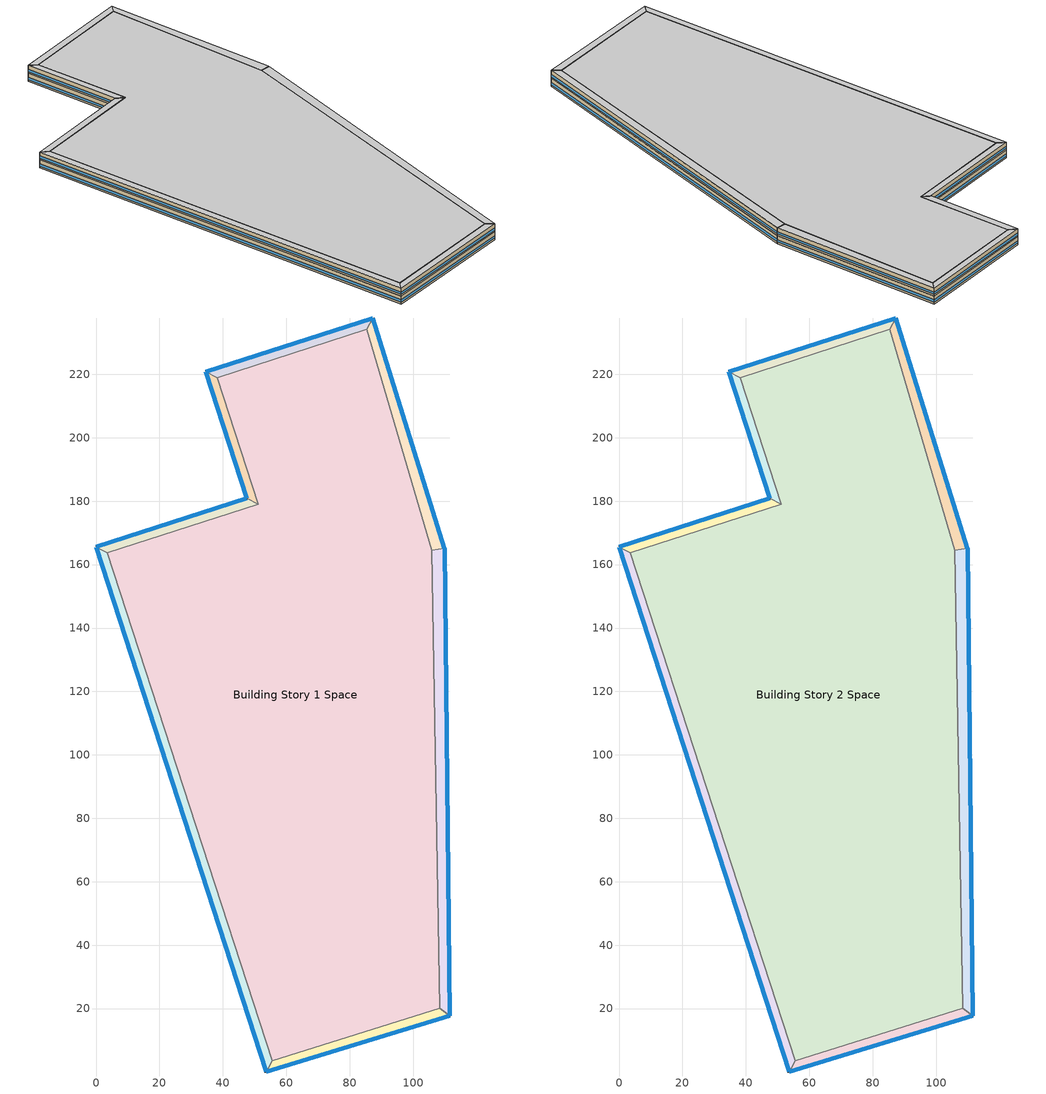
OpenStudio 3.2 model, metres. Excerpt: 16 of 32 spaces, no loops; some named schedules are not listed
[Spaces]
Building Story 1 Space
 floor ground: 105.93,164.49 108.38,20.09 55.57,3.55 3.56,163.73 51.15,179.06 38.19,218.99 85.39,234.21 z0
 wall adiabatic (Typical Interior Wall): 108.38,20.09 105.93,164.49 85.39,234.21 38.19,218.99 51.15,179.06 3.56,163.73 55.57,3.55 108.38,20.09 z0:3.6
 ceiling adiabatic (Typical Interior Floor): 85.39,234.21 38.19,218.99 51.15,179.06 3.56,163.73 55.57,3.55 108.38,20.09 105.93,164.49 z3.6
Building Story 1 Space 1
 floor ground: 109.88,165.12 111.61,17.73 108.38,20.09 105.93,164.49 z0
 wall outside: 111.61,17.73 109.88,165.12 z0:3.6
 wall adiabatic (Typical Interior Wall): 109.88,165.12 105.93,164.49 108.38,20.09 111.61,17.73 z0:3.6
 window: 111.61,17.76 109.88,165.09 z0.76:1.84
 ceiling adiabatic (Typical Interior Ceiling): 105.93,164.49 108.38,20.09 111.61,17.73 109.88,165.12 z3.6
Building Story 1 Space 2
 floor ground: 111.61,17.73 53.73,0 55.57,3.55 108.38,20.09 z0
 wall outside: 53.73,0 111.61,17.73 z0:3.6
 wall adiabatic (Typical Interior Wall): 111.61,17.73 108.38,20.09 55.57,3.55 53.73,0 z0:3.6
 window: 53.75,0.01 111.58,17.72 z0.76:1.84
 ceiling adiabatic (Typical Interior Ceiling): 108.38,20.09 55.57,3.55 53.73,0 111.61,17.73 z3.6
Building Story 1 Space 3
 floor ground: 53.73,0 0,165.55 3.56,163.73 55.57,3.55 z0
 wall outside: 0,165.55 53.73,0 z0:3.6
 wall adiabatic (Typical Interior Wall): 53.73,0 55.57,3.55 3.56,163.73 0,165.55 z0:3.6
 window: 0.01,165.52 53.72,0.02 z0.76:1.84
 ceiling adiabatic (Typical Interior Ceiling): 55.57,3.55 3.56,163.73 0,165.55 53.73,0 z3.6
Building Story 1 Space 4
 floor ground: 0,165.55 47.59,180.88 51.15,179.06 3.56,163.73 z0
 wall outside: 47.59,180.88 0,165.55 z0:3.6
 wall adiabatic (Typical Interior Wall): 0,165.55 3.56,163.73 51.15,179.06 47.59,180.88 z0:3.6
 window: 47.56,180.87 0.02,165.55 z0.76:1.84
 ceiling adiabatic (Typical Interior Ceiling): 3.56,163.73 51.15,179.06 47.59,180.88 0,165.55 z3.6
Building Story 1 Space 5
 floor ground: 47.59,180.88 34.63,220.81 38.19,218.99 51.15,179.06 z0
 wall outside: 34.63,220.81 47.59,180.88 z0:3.6
 wall adiabatic (Typical Interior Wall): 47.59,180.88 51.15,179.06 38.19,218.99 34.63,220.81 z0:3.6
 window: 34.64,220.79 47.58,180.9 z0.76:1.84
 ceiling adiabatic (Typical Interior Ceiling): 51.15,179.06 38.19,218.99 34.63,220.81 47.59,180.88 z3.6
Building Story 1 Space 6
 floor ground: 34.63,220.81 87.23,237.76 85.39,234.21 38.19,218.99 z0
 wall outside: 87.23,237.76 34.63,220.81 z0:3.6
 wall adiabatic (Typical Interior Wall): 34.63,220.81 38.19,218.99 85.39,234.21 87.23,237.76 z0:3.6
 window: 87.2,237.75 34.65,220.82 z0.76:1.84
 ceiling adiabatic (Typical Interior Ceiling): 38.19,218.99 85.39,234.21 87.23,237.76 34.63,220.81 z3.6
Building Story 1 Space 7
 floor ground: 87.23,237.76 109.88,165.12 105.93,164.49 85.39,234.21 z0
 wall outside: 109.88,165.12 87.23,237.76 z0:3.6
 wall adiabatic (Typical Interior Wall): 87.23,237.76 85.39,234.21 105.93,164.49 109.88,165.12 z0:3.6
 window: 109.87,165.14 87.24,237.73 z0.76:1.84
 ceiling adiabatic (Typical Interior Ceiling): 85.39,234.21 105.93,164.49 109.88,165.12 87.23,237.76 z3.6
Building Story 2 Space
 floor adiabatic (Typical Interior Floor): 105.93,164.49 108.38,20.09 55.57,3.55 3.56,163.73 51.15,179.06 38.19,218.99 85.39,234.21 z3.6
 wall adiabatic (Typical Interior Wall): 108.38,20.09 105.93,164.49 85.39,234.21 38.19,218.99 51.15,179.06 3.56,163.73 55.57,3.55 108.38,20.09 z3.6:7.2
 ceiling adiabatic (Typical Interior Floor): 85.39,234.21 38.19,218.99 51.15,179.06 3.56,163.73 55.57,3.55 108.38,20.09 105.93,164.49 z7.2
Building Story 2 Space 1
 floor adiabatic (Typical Interior Ceiling): 109.88,165.12 111.61,17.73 108.38,20.09 105.93,164.49 z3.6
 wall outside: 111.61,17.73 109.88,165.12 z3.6:7.2
 wall adiabatic (Typical Interior Wall): 109.88,165.12 105.93,164.49 108.38,20.09 111.61,17.73 z3.6:7.2
 window: 111.61,17.76 109.88,165.09 z4.36:5.44
 ceiling adiabatic (Typical Interior Floor): 105.93,164.49 108.38,20.09 111.61,17.73 109.88,165.12 z7.2
Building Story 2 Space 2
 floor adiabatic (Typical Interior Ceiling): 111.61,17.73 53.73,0 55.57,3.55 108.38,20.09 z3.6
 wall outside: 53.73,0 111.61,17.73 z3.6:7.2
 wall adiabatic (Typical Interior Wall): 111.61,17.73 108.38,20.09 55.57,3.55 53.73,0 z3.6:7.2
 window: 53.75,0.01 111.58,17.72 z4.36:5.44
 ceiling adiabatic (Typical Interior Floor): 108.38,20.09 55.57,3.55 53.73,0 111.61,17.73 z7.2
Building Story 2 Space 3
 floor adiabatic (Typical Interior Ceiling): 53.73,0 0,165.55 3.56,163.73 55.57,3.55 z3.6
 wall outside: 0,165.55 53.73,0 z3.6:7.2
 wall adiabatic (Typical Interior Wall): 53.73,0 55.57,3.55 3.56,163.73 0,165.55 z3.6:7.2
 window: 0.01,165.52 53.72,0.02 z4.36:5.44
 ceiling adiabatic (Typical Interior Floor): 55.57,3.55 3.56,163.73 0,165.55 53.73,0 z7.2
Building Story 2 Space 4
 floor adiabatic (Typical Interior Ceiling): 0,165.55 47.59,180.88 51.15,179.06 3.56,163.73 z3.6
 wall outside: 47.59,180.88 0,165.55 z3.6:7.2
 wall adiabatic (Typical Interior Wall): 0,165.55 3.56,163.73 51.15,179.06 47.59,180.88 z3.6:7.2
 window: 47.56,180.87 0.02,165.55 z4.36:5.44
 ceiling adiabatic (Typical Interior Floor): 3.56,163.73 51.15,179.06 47.59,180.88 0,165.55 z7.2
Building Story 2 Space 5
 floor adiabatic (Typical Interior Ceiling): 47.59,180.88 34.63,220.81 38.19,218.99 51.15,179.06 z3.6
 wall outside: 34.63,220.81 47.59,180.88 z3.6:7.2
 wall adiabatic (Typical Interior Wall): 47.59,180.88 51.15,179.06 38.19,218.99 34.63,220.81 z3.6:7.2
 window: 34.64,220.79 47.58,180.9 z4.36:5.44
 ceiling adiabatic (Typical Interior Floor): 51.15,179.06 38.19,218.99 34.63,220.81 47.59,180.88 z7.2
Building Story 2 Space 6
 floor adiabatic (Typical Interior Ceiling): 34.63,220.81 87.23,237.76 85.39,234.21 38.19,218.99 z3.6
 wall outside: 87.23,237.76 34.63,220.81 z3.6:7.2
 wall adiabatic (Typical Interior Wall): 34.63,220.81 38.19,218.99 85.39,234.21 87.23,237.76 z3.6:7.2
 window: 87.2,237.75 34.65,220.82 z4.36:5.44
 ceiling adiabatic (Typical Interior Floor): 38.19,218.99 85.39,234.21 87.23,237.76 34.63,220.81 z7.2
Building Story 2 Space 7
 floor adiabatic (Typical Interior Ceiling): 87.23,237.76 109.88,165.12 105.93,164.49 85.39,234.21 z3.6
 wall outside: 109.88,165.12 87.23,237.76 z3.6:7.2
 wall adiabatic (Typical Interior Wall): 87.23,237.76 85.39,234.21 105.93,164.49 109.88,165.12 z3.6:7.2
 window: 109.87,165.14 87.24,237.73 z4.36:5.44
 ceiling adiabatic (Typical Interior Ceiling): 85.39,234.21 105.93,164.49 109.88,165.12 87.23,237.76 z7.2
[Site]
Buffalo Niagara Intl Ap_NY_USA: Latitude {deg}=42.8132; Longitude {deg}=-78.8479; Time Zone {hr}=-5; Elevation {m}=215; Terrain=City
[Site:WaterMainsTemperature]
Calculation Method=Correlation; Annual Average Outdoor Air Temperature {C}=8.96667; Maximum Difference In Monthly Average Outdoor Air Temperatures {deltaC}=26.2
[SizingPeriod:DesignDay] Barometric Pressure {Pa}=98769; Sky Clearness=0; Rain Indicator=0; Snow Indicator=0; Day of Month=21; Daylight Saving Time Indicator=0; Humidity Indicating Type=Wetbulb; Dry-Bulb Temperature Range Modifier Type=DefaultMultipliers
Name | Maximum Dry-Bulb Temperature {C} | Daily Dry-Bulb Temperature Range {deltaC} | Humidity Indicating Conditions at Maximum Dry-Bulb | Wind Speed {m/s} | Wind Direction {deg} | Month | Day Type | Solar Model Indicator | ASHRAE Taub | ASHRAE Taud
Buffalo Niagara Intl Ap Ann Clg .4% Condns DB=>MWB 1 | 30.3 | 9.3 | 21.8 | 5.7 | 240 | 7 | SummerDesignDay | ASHRAETau | 0.462 | 2.001
Buffalo Niagara Intl Ap Ann Clg .4% Condns WB=>MDB 1 | 27.8 | 9.3 | 23.8 | 5.7 | 240 | 7 | SummerDesignDay | ASHRAETau | 0.462 | 2.001
Buffalo Niagara Intl Ap Ann Htg 99.6% Condns DB 1 | -16.3 | 0 | -16.3 | 5.1 | 270 | 1 | WinterDesignDay | ASHRAEClearSky
[ClimateZones]
Climate Zone Institution Name 1=ASHRAE; Climate Zone Document Name 1=ANSI/ASHRAE Standard 169; Climate Zone Document Year 1=2006; Climate Zone Value 1=6A
[Site:GroundTemperature:FCfactorMethod]
January Ground Temperature {C}=7.4; February Ground Temperature {C}=-0; March Ground Temperature {C}=-7.6; April Ground Temperature {C}=-12.6; May Ground Temperature {C}=-7.7; June Ground Temperature {C}=0.3; July Ground Temperature {C}=7; August Ground Temperature {C}=14.2; September Ground Temperature {C}=19.2; October Ground Temperature {C}=20.9; November Ground Temperature {C}=20; December Ground Temperature {C}=15.4
[Building]
Mixed_use 1: Nominal Floor to Floor Height {m}=3.6; Default Construction Set=Res 90.1-2013 - Office - ASHRAE 169-2013-6A; Standards Number of Stories=4; Standards Number of Above Ground Stories=4; Standards Building Type=Office
[DefaultConstructionSet]
Res 90.1-2013 - Office - ASHRAE 169-2013-6A: Default Exterior Surface Constructions=Default Surface Constructions 1; Default Interior Surface Constructions=Default Surface Constructions 2; Default Ground Contact Surface Constructions=Default Surface Constructions 3; Default Exterior SubSurface Constructions=Default Sub Surface Constructions 1; Default Interior SubSurface Constructions=Default Sub Surface Constructions 2; Interior Partition Construction=Typical Interior Partition
[DefaultSurfaceConstructions]
Name | Floor Construction | Wall Construction | Roof Ceiling Construction
Default Surface Constructions 1 | Typical Insulated Exterior Mass Floor R-19.61 | Typical Insulated Exterior Mass Wall R-12.5 | Typical IEAD Roof R-31.25
Default Surface Constructions 2 | Typical Interior Floor | Typical Interior Wall | Typical Interior Ceiling
Default Surface Constructions 3 | Typical Insulated Carpeted 8in Slab Floor | Typical Insulated Basement Mass Wall
[Construction]
Typical Insulated Exterior Mass Floor R-19.61: Typical Insulation R-17.04, 4 in. Normalweight Concrete Floor, Typical Carpet Pad
Typical Insulated Exterior Mass Wall R-12.5: 1IN Stucco, 8IN CONCRETE HW RefBldg, Typical Insulation R-10.11, 1/2IN Gypsum
Typical IEAD Roof R-31.25: Roof Membrane, Typical Insulation R-30.13, Metal Roof Surface
Typical Interior Floor: 100mm Normalweight concrete floor, CP02 CARPET PAD
Typical Interior Wall: G01 13mm gypsum board, G01 13mm gypsum board
Typical Interior Ceiling: CP02 CARPET PAD, 100mm Normalweight concrete floor
Typical Insulated Carpeted 8in Slab Floor: 8 in. Normalweight Concrete Floor, Typical Carpet Pad
Typical Insulated Basement Mass Wall: 8 in. Concrete Block Basement Wall
U 0.48 SHGC 0.40 Dbl Ref-D Clr 6mm/13mm: REF D CLEAR 6MM, AIR 13MM, CLEAR 6MM
Typical Insulated Metal Door R-2.0: F08 Metal surface, Typical Insulation R-1.15
U 0.44 SHGC 0.26 Dbl Ref-B-H Clr 6mm/13mm Air: REF B CLEAR HI 6MM, AIR 13MM, CLEAR 6MM
Typical Overhead Door R-2.0: Typical Insulation R-1.15 1
Window_U_0.50_SHGC_0.40_Skylight_Frame_Width_0.430_in: Glass_2052_LayerAvg, Gap_1_W_0_0038, Glass_2027F_LayerAvg
Typical Interior Window: Clear 3mm
Typical Interior Door; Typical Interior Partition: G05 25mm wood
[Material:NoMass] Roughness=Smooth; Thermal Absorptance=0.9; Solar Absorptance=0.7
Name | Thermal Resistance {m2-K/W} | Visible Absorptance
Typical Insulation R-17.04 | 3.00072 | 0.7
Typical Carpet Pad; CP02 CARPET PAD | 0.21648 | 0.8
Typical Insulation R-10.11 | 1.78074 | 0.7
Typical Insulation R-30.13 | 5.30668 | 0.7
Typical Insulation R-1.15 | 0.202509 | 0.7
Typical Insulation R-1.15 1 | 0.202527 | 0.7
[Material] Thermal Absorptance=0.9
Name | Roughness | Thickness {m} | Conductivity {W/m-K} | Density {kg/m3} | Specific Heat {J/kg-K} | Solar Absorptance | Visible Absorptance
4 in. Normalweight Concrete Floor | MediumRough | 0.1016 | 2.31 | 2322 | 832 | 0.7 | 0.7
1IN Stucco | Smooth | 0.0253 | 0.6918 | 1858 | 837 | 0.7 | 0.92
8IN CONCRETE HW RefBldg | Rough | 0.2032 | 1.311 | 2240 | 836.8 | 0.7 | 0.7
1/2IN Gypsum | Smooth | 0.0127 | 0.16 | 784.9 | 830 | 0.4 | 0.4
Roof Membrane | VeryRough | 0.0095 | 0.16 | 1121.29 | 1460 | 0.7 | 0.7
Metal Roof Surface; F08 Metal surface | Smooth | 0.0008 | 45.28 | 7824 | 500 | 0.7 | 0.7
100mm Normalweight concrete floor | MediumRough | 0.1016 | 2.31045 | 2322 | 832.557 | 0.7 | 0.7
G01 13mm gypsum board | Smooth | 0.0127 | 0.160031 | 800.001 | 1090.73 | 0.7 | 0.5
8 in. Normalweight Concrete Floor | MediumRough | 0.2032 | 2.31 | 2322 | 832 | 0.7 | 0.7
8 in. Concrete Block Basement Wall | MediumRough | 0.2032 | 1.326 | 1842 | 912 | 0.7 | 0.7
G05 25mm wood | MediumSmooth | 0.0254 | 0.15 | 608 | 1630 | 0.5 | 0.5
[DefaultSubSurfaceConstructions]
Name | Fixed Window Construction | Operable Window Construction | Door Construction | Glass Door Construction | Overhead Door Construction | Skylight Construction | Tubular Daylight Dome Construction | Tubular Daylight Diffuser Construction
Default Sub Surface Constructions 1 | U 0.48 SHGC 0.40 Dbl Ref-D Clr 6mm/13mm | U 0.48 SHGC 0.40 Dbl Ref-D Clr 6mm/13mm | Typical Insulated Metal Door R-2.0 | U 0.44 SHGC 0.26 Dbl Ref-B-H Clr 6mm/13mm Air | Typical Overhead Door R-2.0 | Window_U_0.50_SHGC_0.40_Skylight_Frame_Width_0.430_in | Typical Interior Window | Typical Interior Window
Default Sub Surface Constructions 2 | Typical Interior Window | Typical Interior Window | Typical Interior Door
[WindowMaterial:Glazing] Optical Data Type=SpectralAverage; Infrared Transmittance at Normal Incidence=0; Dirt Correction Factor for Solar and Visible Transmittance=1; Solar Diffusing=No
Name | Thickness {m} | Solar Transmittance at Normal Incidence | Front Side Solar Reflectance at Normal Incidence | Back Side Solar Reflectance at Normal Incidence | Visible Transmittance at Normal Incidence | Front Side Visible Reflectance at Normal Incidence | Back Side Visible Reflectance at Normal Incidence | Front Side Infrared Hemispherical Emissivity | Back Side Infrared Hemispherical Emissivity | Conductivity {W/m-K}
REF D CLEAR 6MM | 0.006 | 0.429 | 0.308 | 0.379 | 0.334 | 0.453 | 0.505 | 0.84 | 0.82 | 0.9
CLEAR 6MM | 0.006 | 0.775 | 0.071 | 0.071 | 0.881 | 0.08 | 0.08 | 0.84 | 0.84 | 0.9
REF B CLEAR HI 6MM | 0.006 | 0.24 | 0.16 | 0.32 | 0.3 | 0.16 | 0.29 | 0.84 | 0.6 | 0.9
Glass_2052_LayerAvg | 0.00837 | 0.507767 | 0.054228 | 0.0544931 | 0.586833 | 0.05805 | 0.058397 | 0.84 | 0.84 | 1
Glass_2027F_LayerAvg | 0.004 | 0.369744 | 0.470069 | 0.340935 | 0.765222 | 0.0546 | 0.073741 | 0.03675 | 0.84 | 1
Clear 3mm | 0.003 | 0.837 | 0.075 | 0.075 | 0.898 | 0.081 | 0.081 | 0.84 | 0.84 | 0.9
[WindowMaterial:Gas] Gas Type=Air
Name | Thickness {m}
AIR 13MM | 0.0127
Gap_1_W_0_0038 | 0.0038
[Exterior:Lights] Control Option=AstronomicalClock
Name | Exterior Lights Definition | Schedule | Multiplier
Parking Areas and Drives | Parking Areas and Drives Def (W/ft^2) | Schedule Ruleset 2 | 1.76885e+06
Building Facades | Building Facades Def (W/ft^2) | Schedule Ruleset 1 | 17703.4
Main Entries | Main Entries Def (W/ft) | Schedule Ruleset 2 | 75.2184
Other Doors | Other Doors Def (W/ft) | Schedule Ruleset 2 | 225.6552
[InternalMass] Internal Mass Definition=Internal Mass Definition 3; Multiplier=1
Name | Space or SpaceType
Building Story 2 Space 7 Mass | Building Story 2 Space 7
Building Story 2 Space 6 Mass | Building Story 2 Space 6
Building Story 1 Space 7 Mass | Building Story 1 Space 7
Building Story 2 Space 4 Mass | Building Story 2 Space 4
Building Story 1 Space 5 Mass | Building Story 1 Space 5
Building Story 2 Space 3 Mass | Building Story 2 Space 3
Building Story 2 Space 1 Mass | Building Story 2 Space 1
Building Story 1 Space 1 Mass | Building Story 1 Space 1
Building Story 1 Space 6 Mass | Building Story 1 Space 6
Building Story 2 Space 2 Mass | Building Story 2 Space 2
Building Story 1 Space 2 Mass | Building Story 1 Space 2
Building Story 1 Space 4 Mass | Building Story 1 Space 4
Building Story 2 Space 5 Mass | Building Story 2 Space 5
Building Story 1 Space 3 Mass | Building Story 1 Space 3
Building Story 2 Space Mass | Building Story 2 Space
Building Story 1 Space Mass | Building Story 1 Space
[Space]
Name | Space Type | Building Story | Thermal Zone
Building Story 1 Space | Story Ground Blended Space Type | Building Story 1 | Building Story 1 ThermalZone
Building Story 1 Space 1 | Story Ground Blended Space Type | Building Story 1 | Building Story 1 ThermalZone 1
Building Story 1 Space 2 | Story Ground Blended Space Type | Building Story 1 | Building Story 1 ThermalZone 2
Building Story 1 Space 3 | Story Ground Blended Space Type | Building Story 1 | Building Story 1 ThermalZone 3
Building Story 1 Space 4 | Story Ground Blended Space Type | Building Story 1 | Building Story 1 ThermalZone 4
Building Story 1 Space 5 | Story Ground Blended Space Type | Building Story 1 | Building Story 1 ThermalZone 5
Building Story 1 Space 6 | Story Ground Blended Space Type | Building Story 1 | Building Story 1 ThermalZone 6
Building Story 1 Space 7 | Story Ground Blended Space Type | Building Story 1 | Building Story 1 ThermalZone 7
Building Story 2 Space | Story Mid Blended Space Type | Building Story 2 | Building Story 2 ThermalZone
Building Story 2 Space 1 | Story Mid Blended Space Type | Building Story 2 | Building Story 2 ThermalZone 1
Building Story 2 Space 2 | Story Mid Blended Space Type | Building Story 2 | Building Story 2 ThermalZone 2
Building Story 2 Space 3 | Story Mid Blended Space Type | Building Story 2 | Building Story 2 ThermalZone 3
Building Story 2 Space 4 | Story Mid Blended Space Type | Building Story 2 | Building Story 2 ThermalZone 4
Building Story 2 Space 5 | Story Mid Blended Space Type | Building Story 2 | Building Story 2 ThermalZone 5
Building Story 2 Space 6 | Story Mid Blended Space Type | Building Story 2 | Building Story 2 ThermalZone 6
Building Story 2 Space 7 | Story Mid Blended Space Type | Building Story 2 | Building Story 2 ThermalZone 7
[BuildingStory] Nominal Floor to Floor Height {m}=3.6
Name | Nominal Z Coordinate {m}
Building Story 1 | 3.6
Building Story 2 | 7.2
[ThermalZone] Use Ideal Air Loads=No
Name | Thermostat | Primary Daylighting Control | Fraction of Zone Controlled by Primary Daylighting Control | Secondary Daylighting Control | Fraction of Zone Controlled by Secondary Daylighting Control
Building Story 1 ThermalZone | Story Ground Blended Space Type Thermostat
Building Story 1 ThermalZone 1 | Story Ground Blended Space Type Thermostat 1 | Building Story 1 Space 1 Daylt Sensor 1 | 0.352 | Building Story 1 Space 1 Daylt Sensor 2 | 0.15
Building Story 1 ThermalZone 2 | Story Ground Blended Space Type Thermostat 2 | Building Story 1 Space 2 Daylt Sensor 1 | 0.421 | Building Story 1 Space 2 Daylt Sensor 2 | 0.122
Building Story 1 ThermalZone 3 | Story Ground Blended Space Type Thermostat 3 | Building Story 1 Space 3 Daylt Sensor 1 | 0.444 | Building Story 1 Space 3 Daylt Sensor 2 | 0.111
Building Story 1 ThermalZone 4 | Story Ground Blended Space Type Thermostat 4 | Building Story 1 Space 4 Daylt Sensor 1 | 0.441 | Building Story 1 Space 4 Daylt Sensor 2 | 0.108
Building Story 1 ThermalZone 5 | Story Ground Blended Space Type Thermostat 5 | Building Story 1 Space 5 Daylt Sensor 1 | 0.441 | Building Story 1 Space 5 Daylt Sensor 2 | 0.107
Building Story 1 ThermalZone 6 | Story Ground Blended Space Type Thermostat 6 | Building Story 1 Space 6 Daylt Sensor 1 | 0.453 | Building Story 1 Space 6 Daylt Sensor 2 | 0.107
Building Story 1 ThermalZone 7 | Story Ground Blended Space Type Thermostat 7 | Building Story 1 Space 7 Daylt Sensor 1 | 0.374 | Building Story 1 Space 7 Daylt Sensor 2 | 0.141
Building Story 2 ThermalZone | Story Mid Blended Space Type Thermostat
Building Story 2 ThermalZone 1 | Story Mid Blended Space Type Thermostat 1 | Building Story 2 Space 1 Daylt Sensor 1 | 0.352 | Building Story 2 Space 1 Daylt Sensor 2 | 0.15
Building Story 2 ThermalZone 2 | Story Mid Blended Space Type Thermostat 2 | Building Story 2 Space 2 Daylt Sensor 1 | 0.421 | Building Story 2 Space 2 Daylt Sensor 2 | 0.122
Building Story 2 ThermalZone 3 | Story Mid Blended Space Type Thermostat 3 | Building Story 2 Space 3 Daylt Sensor 1 | 0.444 | Building Story 2 Space 3 Daylt Sensor 2 | 0.111
Building Story 2 ThermalZone 4 | Story Mid Blended Space Type Thermostat 4 | Building Story 2 Space 4 Daylt Sensor 1 | 0.441 | Building Story 2 Space 4 Daylt Sensor 2 | 0.108
Building Story 2 ThermalZone 5 | Story Mid Blended Space Type Thermostat 5 | Building Story 2 Space 5 Daylt Sensor 1 | 0.441 | Building Story 2 Space 5 Daylt Sensor 2 | 0.107
Building Story 2 ThermalZone 6 | Story Mid Blended Space Type Thermostat 6 | Building Story 2 Space 6 Daylt Sensor 1 | 0.453 | Building Story 2 Space 6 Daylt Sensor 2 | 0.107
Building Story 2 ThermalZone 7 | Story Mid Blended Space Type Thermostat 7 | Building Story 2 Space 7 Daylt Sensor 1 | 0.374 | Building Story 2 Space 7 Daylt Sensor 2 | 0.141
[Daylighting:Control] Illuminance Setpoint {lux}=375; Lighting Control Type=Stepped; Minimum Input Power Fraction for Continuous Dimming Control=0.3; Minimum Light Output Fraction for Continuous Dimming Control=0.2; Number of Stepped Control Steps=3; Probability Lighting will be Reset When Needed in Manual Stepped Control=1; Maximum Allowable Discomfort Glare Index=22
Name | Space | Position X-Coordinate {m} | Position Y-Coordinate {m} | Position Z-Coordinate {m}
Building Story 1 Space 1 Daylt Sensor 1 | Building Story 1 Space 1 | 109.528 | 91.4088 | 0.762
Building Story 1 Space 1 Daylt Sensor 2 | Building Story 1 Space 1 | 108.294 | 91.3944 | 0.762
Building Story 1 Space 2 Daylt Sensor 1 | Building Story 1 Space 2 | 82.3105 | 10.0284 | 0.762
Building Story 1 Space 2 Daylt Sensor 2 | Building Story 1 Space 2 | 81.9488 | 11.209 | 0.762
Building Story 1 Space 3 Daylt Sensor 1 | Building Story 1 Space 3 | 28.0201 | 83.1487 | 0.762
Building Story 1 Space 3 Daylt Sensor 2 | Building Story 1 Space 3 | 29.1942 | 83.5297 | 0.762
Building Story 1 Space 4 Daylt Sensor 1 | Building Story 1 Space 4 | 24.1676 | 172.055 | 0.762
Building Story 1 Space 4 Daylt Sensor 2 | Building Story 1 Space 4 | 24.5463 | 170.88 | 0.762
Building Story 1 Space 5 Daylt Sensor 1 | Building Story 1 Space 5 | 42.2667 | 201.22 | 0.762
Building Story 1 Space 5 Daylt Sensor 2 | Building Story 1 Space 5 | 43.4414 | 201.602 | 0.762
Building Story 1 Space 6 Daylt Sensor 1 | Building Story 1 Space 6 | 61.3019 | 228.126 | 0.762
Building Story 1 Space 6 Daylt Sensor 2 | Building Story 1 Space 6 | 61.6806 | 226.951 | 0.762
Building Story 1 Space 7 Daylt Sensor 1 | Building Story 1 Space 7 | 97.394 | 201.074 | 0.762
Building Story 1 Space 7 Daylt Sensor 2 | Building Story 1 Space 7 | 96.2153 | 200.707 | 0.762
Building Story 2 Space 1 Daylt Sensor 1 | Building Story 2 Space 1 | 109.528 | 91.4088 | 4.362
Building Story 2 Space 1 Daylt Sensor 2 | Building Story 2 Space 1 | 108.294 | 91.3944 | 4.362
Building Story 2 Space 2 Daylt Sensor 1 | Building Story 2 Space 2 | 82.3105 | 10.0284 | 4.362
Building Story 2 Space 2 Daylt Sensor 2 | Building Story 2 Space 2 | 81.9488 | 11.209 | 4.362
Building Story 2 Space 3 Daylt Sensor 1 | Building Story 2 Space 3 | 28.0201 | 83.1487 | 4.362
Building Story 2 Space 3 Daylt Sensor 2 | Building Story 2 Space 3 | 29.1942 | 83.5297 | 4.362
